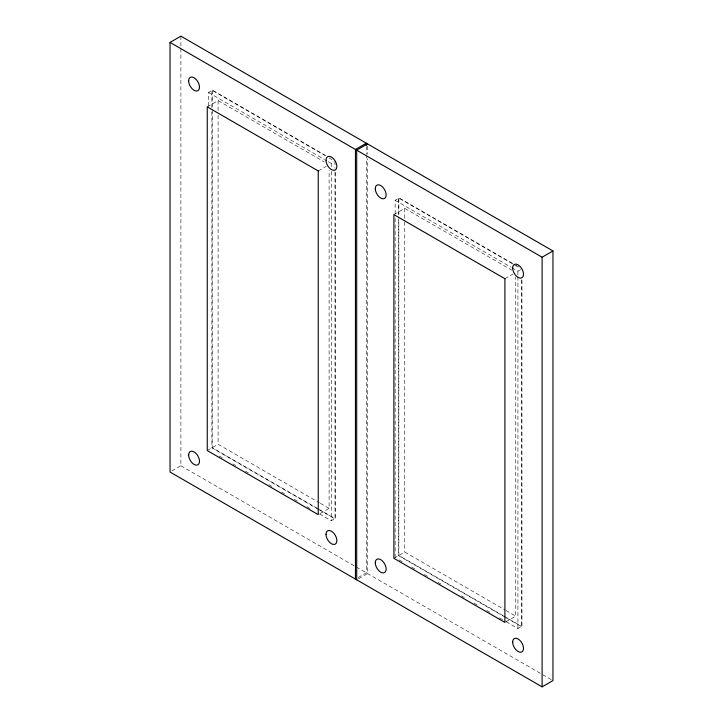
<?xml version="1.0" encoding="UTF-8"?>
<svg xmlns="http://www.w3.org/2000/svg" width="723" height="723" viewBox="0 0 723 723"><rect width="100%" height="100%" fill="white"/><g stroke="black" fill="none" stroke-linecap="round" stroke-linejoin="round"><path stroke-width="0.54" stroke-dasharray="3.62 2.71" d="M208.486 106.064L208.486 92.535L212.21 90.393L325.242 155.653M207.248 106.859L218.102 100.596L324.229 161.871M318.247 170.944L326.389 166.245M328.35 161.735L331.27 163.425L334.062 161.816M395.138 213.827L395.138 200.298L398.861 198.156L512.869 263.976M393.899 214.623L404.753 208.36L511.857 270.194M171.848 470.998L180.895 465.775L180.895 48.549M207.248 450.556L218.102 444.293L319.358 502.756M504.898 278.707L513.041 274.008M512.074 267.808L517.921 271.188L520.714 269.58M320.054 513.601L329.101 508.377L329.101 170.312M319.575 513.981L331.27 520.732L334.993 518.581L334.993 169.164M358.165 577.523L366.308 572.824L366.308 155.599M358.5 578.762L367.546 573.538L367.546 158.572M393.899 558.319L404.753 552.056L505.043 609.959M505.802 621.888L515.752 616.141L515.752 276.945M506.227 621.744L517.921 628.495L521.645 626.344L521.645 279.186M325.585 155.49L211.902 89.851L211.902 107.926M512.236 263.253L398.554 197.614L398.554 214.559M516.123 265.495L519.042 267.176M329.146 157.903L332.065 159.593M513.845 264.537L518.716 267.356M208.486 92.535L324.446 159.485M395.138 200.298L511.098 267.248M320.334 503.316L329.101 508.377M506.019 610.519L515.752 616.141M317.451 508.459L212.21 447.691L212.21 110.682M318.427 509.019L334.993 518.581M503.127 615.653L398.861 555.454L398.861 219.566M504.103 616.222L521.645 626.344M318.78 509.579L211.902 447.871L211.902 109.056M319.756 510.14L335.3 519.123L335.3 171.261M505.431 617.343L398.554 555.635L398.554 219.078M506.407 617.903L521.952 626.886L521.952 279.024M219.205 456.032L223.109 458.283M232.851 463.904L235.77 465.594M245.522 471.224L248.441 472.905M268.902 484.726L271.83 486.416M281.572 492.038L284.491 493.728M294.243 499.349L298.138 501.599M306.904 506.669L310.809 508.92M399.042 559.855L402.937 562.105M411.703 567.166L415.608 569.417M424.374 574.487L428.269 576.737M438.021 582.358L440.94 584.048M461.401 595.86L464.329 597.55M474.071 603.172L476.999 604.862M486.742 610.492L490.637 612.743M499.403 617.804L505.25 621.184M180.895 465.775L552.959 680.587M517.921 271.188L517.921 275.698M517.921 276.828L517.921 628.495M404.753 208.36L404.753 220.75M404.753 221.88L404.753 552.056M398.861 198.156L398.861 218.445M395.138 218.337L395.138 557.605M367.546 146.173L367.546 154.062M366.308 146.579L366.308 154.469M334.993 161.274L334.993 168.043M331.27 163.425L331.27 166.805M331.27 171.315L331.27 520.732M218.102 100.596L218.102 110.736M218.102 115.246L218.102 444.293M212.21 90.393L212.21 109.553M180.895 36.15L180.895 47.429"/><path stroke-width="1.08" d="M170.041 42.413L180.895 36.15L552.959 250.962L552.959 680.587L542.105 686.85L170.041 472.038L170.041 42.413L542.105 257.225L552.959 250.962M367.546 143.913L356.692 150.176L356.692 579.801M542.105 257.225L542.105 686.85M366.308 145.45L366.308 143.199L355.454 149.462L355.454 579.087M318.247 170.944L207.248 106.859L207.248 450.556L318.247 514.64L318.247 170.944M504.898 278.707L393.899 214.623L393.899 558.319L504.898 622.404L504.898 278.707M512.652 267.962A7.673 4.428 60 0 0 520.786 278.093A7.673 4.428 60 0 0 520.786 267.239A7.673 4.428 60 0 0 512.652 267.962M375.3 188.667A7.673 4.428 60 0 0 383.434 198.789A7.673 4.428 60 0 0 383.434 187.935A7.673 4.428 60 0 0 375.3 188.667M512.652 642.096A7.673 4.428 60 0 0 520.786 652.218A7.673 4.428 60 0 0 520.786 641.373A7.673 4.428 60 0 0 512.652 642.096M375.3 562.801A7.673 4.428 60 0 0 383.434 572.923A7.673 4.428 60 0 0 383.434 562.069A7.673 4.428 60 0 0 375.3 562.801M326.001 160.199A7.673 4.428 60 0 0 334.134 170.33A7.673 4.428 60 0 0 334.134 159.476A7.673 4.428 60 0 0 326.001 160.199M188.649 80.904A7.673 4.428 60 0 0 196.783 91.026A7.673 4.428 60 0 0 196.783 80.172A7.673 4.428 60 0 0 188.649 80.904M326.001 534.333A7.673 4.428 60 0 0 334.134 544.464A7.673 4.428 60 0 0 334.134 533.61A7.673 4.428 60 0 0 326.001 534.333M188.649 455.038A7.673 4.428 60 0 0 196.783 465.16A7.673 4.428 60 0 0 196.783 454.306A7.673 4.428 60 0 0 188.649 455.038"/></g></svg>
